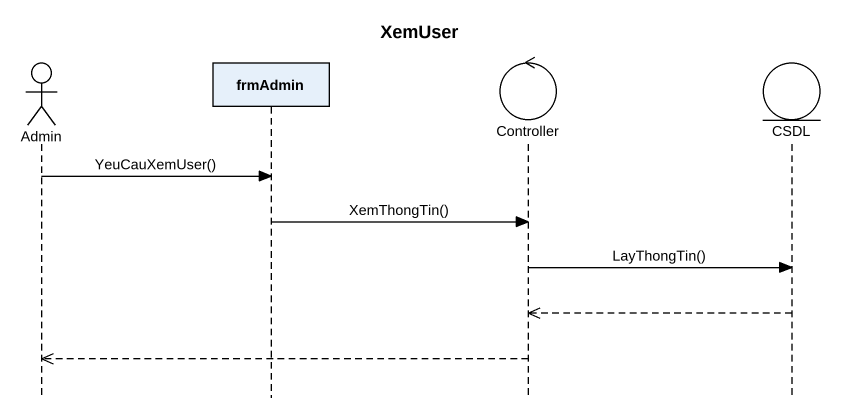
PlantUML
@startuml
title XemUser
hide footbox
actor Admin
participant frmAdmin
control Controller
entity CSDL

Admin -> frmAdmin : YeuCauXemUser()
frmAdmin -> Controller : XemThongTin()
Controller -> CSDL : LayThongTin()
CSDL -->> Controller
Controller -->> Admin
@enduml
